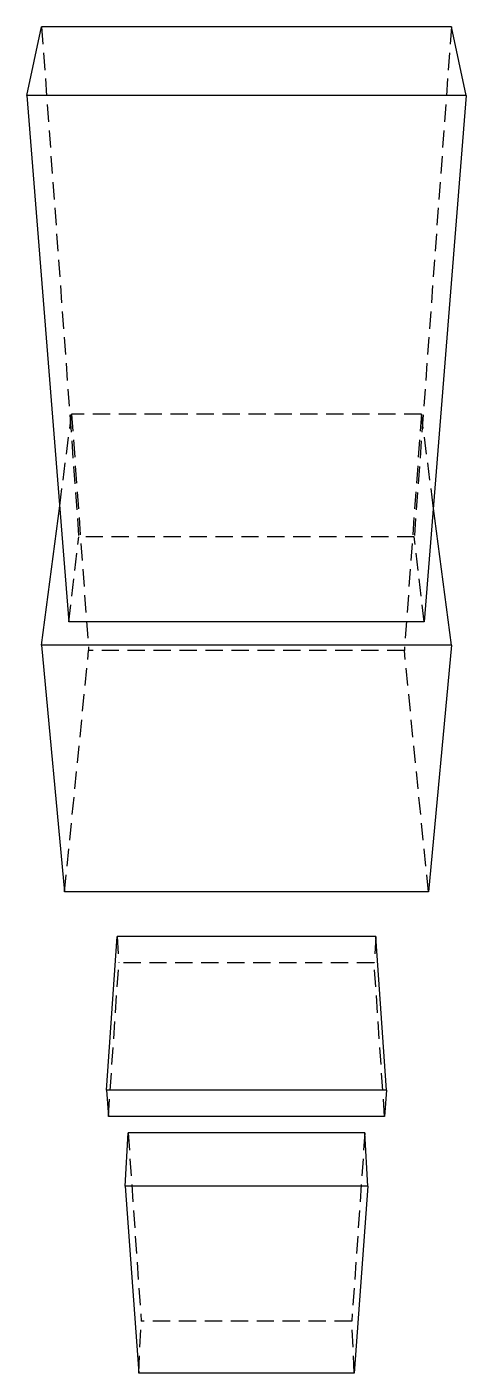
# Model space of a CAD drawing. Header units: millimetres. Extents: x -81 to 81, y -211 to 283.
import ezdxf

# ---------------------------------------------------------------- set-up
doc = ezdxf.new("R2010")
doc.units = ezdxf.units.MM
doc.linetypes.add('HIDDEN', pattern=[9.525, 6.35, -3.175])
doc.layers.add('hidden', color=7, linetype='HIDDEN')
doc.layers.add('visible', color=7, linetype='CONTINUOUS')

msp = doc.modelspace()

# ---------------------------------------------------------------- linework, layer by layer
at = {"layer": 'hidden'}
for p, q in [((-75.23, 283.28), (-61.61, 95.97)), ((75.23, 283.28), (61.61, 95.97)), ((-68.58, 107.42), (-64.21, 141.09)), ((64.21, 141.09), (-64.21, 141.09)), ((-64.21, 141.09), (-57.96, 54.23)), ((64.21, 141.09), (57.96, 54.23)), ((68.58, 107.42), (64.21, 141.09)), ((-65.17, 64.75), (-61.61, 95.97)), ((61.61, 95.97), (-61.61, 95.97)), ((65.17, 64.75), (61.61, 95.97)), ((-66.79, -34.41), (-57.96, 54.23)), ((57.96, 54.23), (-57.96, 54.23)), ((66.79, -34.41), (57.96, 54.23)), ((-47.53, -50.84), (-46.88, -60.48)), ((47.53, -50.84), (46.88, -60.48)), ((-50.67, -116.84), (-46.88, -60.48)), ((46.88, -60.48), (-46.88, -60.48)), ((50.67, -116.84), (46.88, -60.48)), ((-43.44, -122.88), (-38.66, -192.1)), ((43.44, -122.88), (38.66, -192.1)), ((-39.54, -211.12), (-38.66, -192.1)), ((38.66, -192.1), (-38.66, -192.1)), ((39.54, -211.12), (38.66, -192.1))]:
    msp.add_line(p, q, dxfattribs=at)
at = {"layer": 'visible'}
for p, q in [((-80.61, 258.06), (-75.23, 283.28)), ((75.23, 283.28), (-75.23, 283.28)), ((80.61, 258.06), (75.23, 283.28)), ((80.61, 258.06), (-80.61, 258.06)), ((-80.61, 258.06), (-65.17, 64.75)), ((80.61, 258.06), (65.17, 64.75)), ((-75.23, 56.16), (-68.58, 107.42)), ((75.23, 56.16), (68.58, 107.42)), ((65.17, 64.75), (-65.17, 64.75)), ((75.23, 56.16), (-75.23, 56.16)), ((-75.23, 56.16), (-66.79, -34.41)), ((75.23, 56.16), (66.79, -34.41)), ((66.79, -34.41), (-66.79, -34.41)), ((-51.43, -107.25), (-47.53, -50.84)), ((47.53, -50.84), (-47.53, -50.84)), ((51.43, -107.25), (47.53, -50.84)), ((51.43, -107.25), (-51.43, -107.25)), ((-51.43, -107.25), (-50.67, -116.84)), ((51.43, -107.25), (50.67, -116.84)), ((50.67, -116.84), (-50.67, -116.84)), ((-44.57, -142.52), (-43.44, -122.88)), ((43.44, -122.88), (-43.44, -122.88)), ((44.57, -142.52), (43.44, -122.88)), ((44.57, -142.52), (-44.57, -142.52)), ((-44.57, -142.52), (-39.54, -211.12)), ((44.57, -142.52), (39.54, -211.12)), ((39.54, -211.12), (-39.54, -211.12))]:
    msp.add_line(p, q, dxfattribs=at)

doc.saveas('drawing.dxf')
